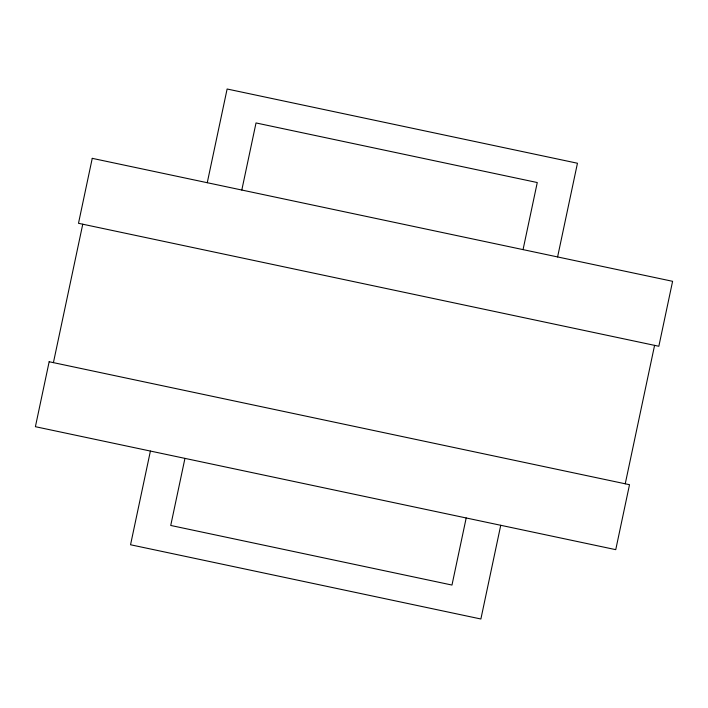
<?xml version="1.0" encoding="UTF-8"?>
<svg xmlns="http://www.w3.org/2000/svg" width="708" height="708" viewBox="0 0 708 708"><rect width="100%" height="100%" fill="white"/><g stroke="black" fill="none" stroke-linecap="round" stroke-linejoin="round"><path stroke-width="1.06" d="M53.419 362.638L82.756 224.206M150.406 451.058L130.546 544.762L480.882 618.996L500.742 525.283M207.258 182.717L227.118 89.004L577.454 163.238L557.594 256.942M184.947 458.377L170.734 525.46L451.978 585.056L466.191 517.964M241.809 190.036L256.022 122.944L537.266 182.54L523.053 249.623M625.244 483.794L654.581 345.362M49.162 361.735L35.4 426.694L615.748 549.656L629.509 484.697L49.162 361.735M92.252 158.344L78.491 223.303L658.838 346.265L672.6 281.306L92.252 158.344"/></g></svg>
